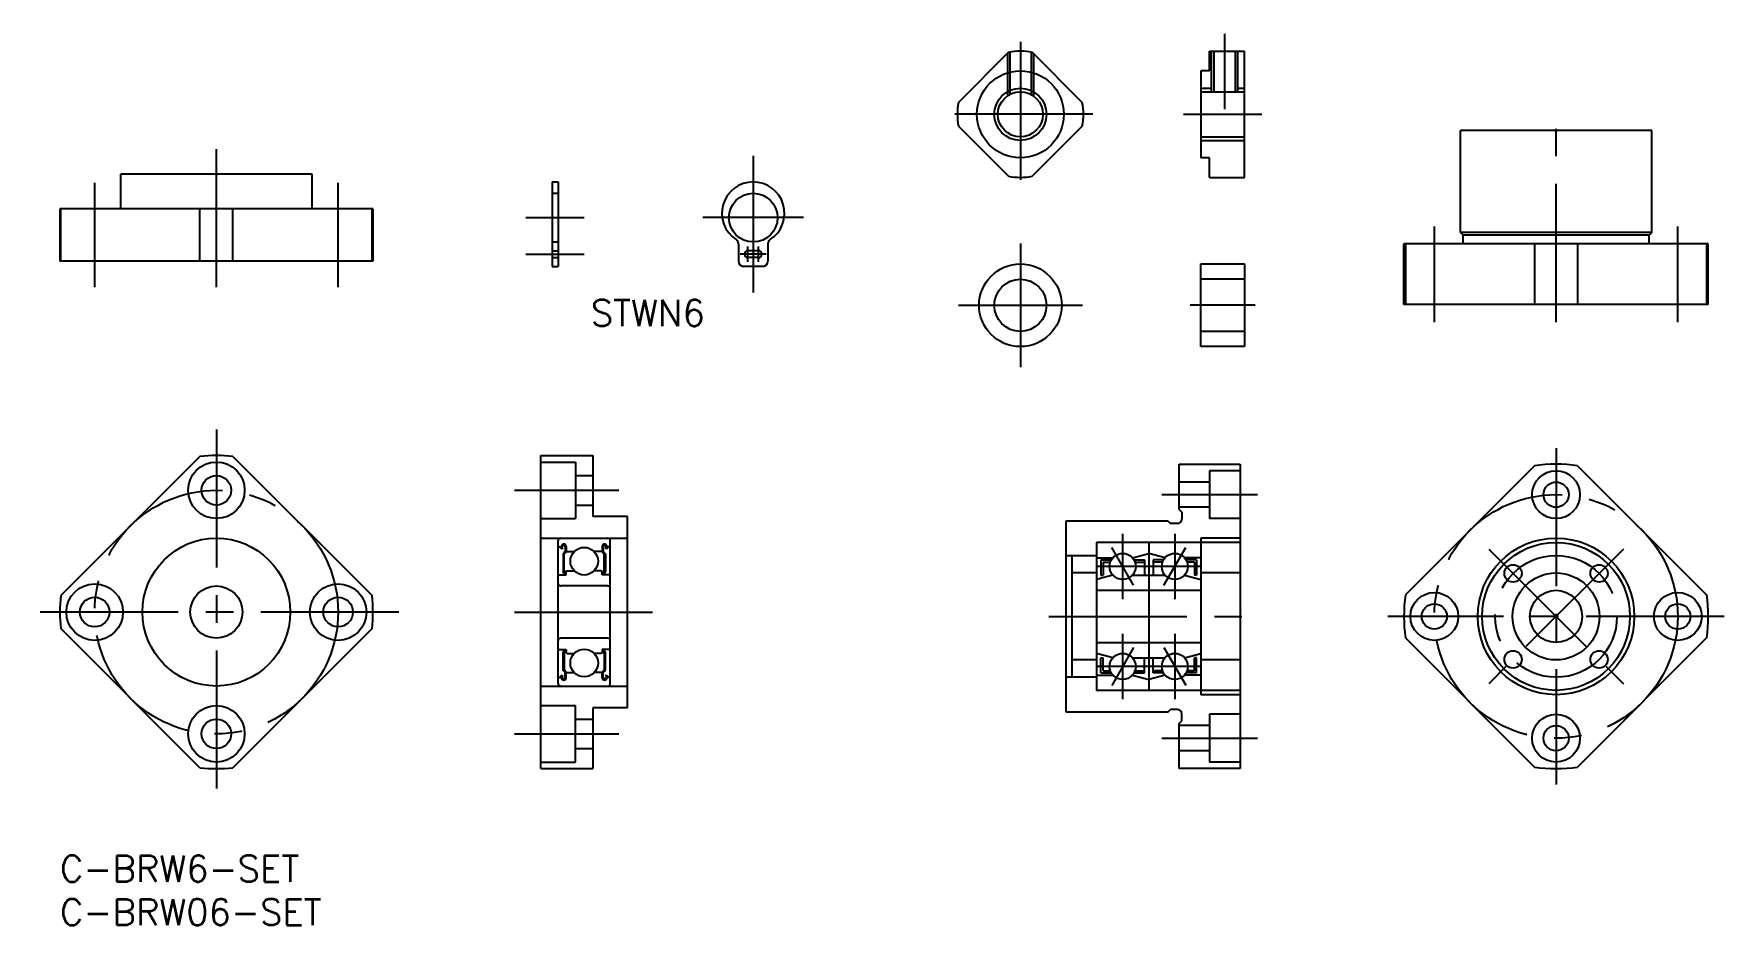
# Model space of a CAD drawing. Extents: x -3 to 191, y -8 to 94.
import ezdxf

# ---------------------------------------------------------------- set-up
doc = ezdxf.new("R2010")
doc.units = 0
doc.header["$LTSCALE"] = 0.5
doc.linetypes.add('CENTER', pattern=[50.8, 31.75, -6.35, 6.35, -6.35])
doc.linetypes.add('DASHED', pattern=[19.05, 12.7, -6.35])
for name, color, linetype in [('MSM_CENTER', 1, 'CENTER'), ('MSM_CONTINUOUS', 7, 'CONTINUOUS'), ('MSM_DASHED', 4, 'DASHED'), ('MSM_NARROW', 5, 'CONTINUOUS'), ('MSM_PART_NUMBER', 7, 'CONTINUOUS')]:
    doc.layers.add(name, color=color, linetype=linetype)
doc.styles.get("Standard").update_dxf_attribs({"font": 'txt.shx', "height": 3, "bigfont": 'bigfont.shx'})

# ---------------------------------------------------------------- blocks, each defined once
blk = doc.blocks.new('*U4')
at = {"layer": 'MSM_PART_NUMBER'}
blk.add_text('C-BRW6-SET', height=3, dxfattribs=at).set_placement((0, -3))
blk = doc.blocks.new('*U5')
at = {"layer": 'MSM_PART_NUMBER'}
blk.add_text('C-BRW06-SET', height=3, dxfattribs=at).set_placement((0, -8))
blk = doc.blocks.new('*U7')
at = {"layer": 'MSM_PART_NUMBER'}
blk.add_text('STWN6', height=3, dxfattribs=at).set_placement((61.06, 60.89))

msp = doc.modelspace()

# ---------------------------------------------------------------- linework, layer by layer
at = {"layer": 'MSM_CENTER'}
for p, q in [((110.47, 93.58), (110.47, 76.89)), ((133.93, 94.48), (133.93, 85.83)), ((118.82, 85.23), (102.13, 85.23)), ((129.23, 85.23), (138.23, 85.23)), ((172.08, 61.35), (172.08, 85.35)), ((18, 65.35), (18, 81.35)), ((79.74, 80.45), (79.74, 64.75)), ((4, 65.35), (4, 77.35)), ((32, 65.35), (32, 77.35)), ((53.6, 73.35), (60.3, 73.35)), ((85.54, 73.35), (73.94, 73.35)), ((158.08, 61.35), (158.08, 72.35)), ((186.08, 61.35), (186.08, 72.35)), ((79.14, 68.25), (79.14, 70.05)), ((80.34, 68.25), (80.34, 70.05)), ((110.47, 70.39), (110.47, 56.14)), ((53.6, 69.15), (60.3, 69.15)), ((81.24, 69.15), (78.24, 69.15)), ((103.35, 63.27), (117.6, 63.27)), ((137.48, 63.27), (129.98, 63.27)), ((18, 49), (18, 7)), ((172.08, 46.84), (172.08, 8.16)), ((52.3, 42), (64.3, 42)), ((126.73, 41.5), (137.73, 41.5)), ((122.23, 37), (122.23, 29.5)), ((128.23, 37), (128.23, 29.5)), ((123.48, 31.08), (120.97, 35.43)), ((126.98, 31.09), (129.48, 35.41)), ((179.83, 35.25), (164.33, 19.75)), ((164.33, 35.25), (179.83, 19.75)), ((131.33, 33.25), (119.23, 33.25)), ((39, 28), (-3, 28)), ((52.3, 28), (68.3, 28)), ((113.73, 27.5), (137.73, 27.5)), ((191.42, 27.5), (152.74, 27.5)), ((122.23, 25.5), (122.23, 18)), ((128.23, 25.5), (128.23, 18)), ((123.48, 23.92), (120.97, 19.57)), ((126.98, 23.91), (129.48, 19.59)), ((131.33, 21.75), (119.23, 21.75)), ((52.3, 14), (64.3, 14)), ((126.73, 13.5), (137.73, 13.5))]:
    msp.add_line(p, q, dxfattribs=at)
for centre, radius in [((18, 28), 14), ((172.08, 27.5), 14), ((172.08, 27.5), 7)]:
    msp.add_circle(centre, radius, dxfattribs=at)
at = {"layer": 'MSM_CONTINUOUS'}
for p, q in [((109.11, 92.36), (103.35, 86.6)), ((117.59, 86.6), (111.84, 92.36)), ((132.23, 92.48), (136.23, 92.48)), ((132.23, 90.23), (132.23, 92.48)), ((132.7, 92.48), (132.7, 87.83)), ((135.16, 92.48), (135.16, 87.83)), ((136.23, 77.98), (136.23, 92.48)), ((131.23, 90.23), (131.23, 80.23)), ((132.23, 90.23), (131.23, 90.23)), ((131.23, 87.83), (136.23, 87.83)), ((103.35, 83.87), (109.11, 78.11)), ((111.84, 78.11), (117.59, 83.87)), ((131.23, 82.64), (136.23, 82.64)), ((183.08, 83.35), (161.08, 83.35)), ((161.08, 71.65), (161.08, 83.35)), ((183.08, 71.65), (183.08, 83.35)), ((132.23, 80.23), (131.23, 80.23)), ((132.23, 77.98), (132.23, 80.23)), ((29, 78.35), (7, 78.35)), ((7, 74.35), (7, 78.35)), ((29, 74.35), (29, 78.35)), ((132.23, 77.98), (136.23, 77.98)), ((56.6, 77.45), (56.6, 67.75)), ((56.6, 77.45), (57.3, 77.45)), ((57.3, 77.45), (57.3, 67.75)), ((0, 74.35), (0, 68.35)), ((36, 74.35), (0, 74.35)), ((0.1, 68.35), (0.1, 74.35)), ((16.1, 68.35), (16.1, 74.35)), ((19.9, 68.35), (19.9, 74.35)), ((35.9, 68.35), (35.9, 74.35)), ((36, 74.35), (36, 68.35)), ((78.04, 70.33), (78.04, 68.35)), ((79.74, 70.55), (79.74, 69.55)), ((81.44, 70.33), (81.44, 68.35)), ((154.58, 63.35), (154.58, 70.35)), ((189.58, 70.35), (154.58, 70.35)), ((154.75, 70.35), (154.75, 63.35)), ((183.08, 71.65), (161.08, 71.65)), ((161.08, 71.65), (161.38, 71.35)), ((161.38, 70.35), (161.38, 71.35)), ((182.78, 71.35), (161.38, 71.35)), ((169.6, 70.35), (169.6, 63.35)), ((174.55, 70.35), (174.55, 63.35)), ((183.08, 71.65), (182.78, 71.35)), ((182.78, 70.35), (182.78, 71.35)), ((189.4, 70.35), (189.4, 63.35)), ((189.58, 63.35), (189.58, 70.35)), ((36, 68.35), (0, 68.35)), ((80.34, 69.55), (79.14, 69.55)), ((80.34, 68.75), (79.14, 68.75)), ((79.74, 68.75), (79.74, 67.75)), ((56.6, 67.75), (57.3, 67.75)), ((80.84, 67.75), (78.64, 67.75)), ((131.23, 58.52), (131.23, 68.02)), ((131.23, 68.02), (136.23, 68.02)), ((136.23, 66.27), (131.23, 66.27)), ((136.23, 68.02), (136.23, 58.52)), ((189.58, 63.35), (154.58, 63.35)), ((136.23, 60.27), (131.23, 60.27)), ((136.23, 58.52), (131.23, 58.52)), ((16.1, 45.9), (0.1, 29.9)), ((19.9, 45.9), (35.9, 29.9)), ((55.3, 46), (61.3, 46)), ((55.3, 10), (55.3, 46)), ((55.3, 45.25), (59.3, 45.25)), ((59.3, 45.25), (59.3, 38.75)), ((61.3, 46), (61.3, 39)), ((128.73, 45), (135.73, 45)), ((128.73, 39.8), (128.73, 45)), ((135.73, 45), (135.73, 10)), ((169.6, 44.82), (154.75, 29.97)), ((174.55, 44.82), (189.4, 29.97)), ((59.3, 43.7), (61.3, 43.7)), ((132.23, 42.95), (128.73, 42.95)), ((135.73, 44.25), (132.23, 44.25)), ((132.23, 44.25), (132.23, 38.75)), ((59.3, 40.3), (61.3, 40.3)), ((65.3, 39), (61.3, 39)), ((65.3, 17), (65.3, 39)), ((132.23, 40.05), (128.73, 40.05)), ((128.73, 39.8), (129.03, 39.5)), ((129.03, 39.5), (129.03, 38.7)), ((55.3, 38.75), (59.3, 38.75)), ((115.73, 16.5), (115.73, 38.5)), ((115.73, 38.5), (127.43, 38.5)), ((127.43, 38.5), (127.73, 38.2)), ((128.53, 38.2), (127.73, 38.2)), ((135.73, 38.75), (132.23, 38.75)), ((55.3, 36.5), (65.3, 36.5)), ((57.3, 19.8), (57.3, 36.2)), ((57.3, 35.6), (57.4, 35.5)), ((57.4, 35.5), (57.62, 35.5)), ((57.62, 35.5), (57.72, 35.67)), ((57.66, 35.33), (57.77, 35.27)), ((57.73, 35.44), (57.83, 35.61)), ((57.83, 35.37), (57.73, 35.44)), ((57.77, 35.27), (57.83, 35.37)), ((58.12, 35.53), (58.12, 34.95)), ((58.24, 35.53), (58.24, 34.9)), ((58.24, 35.05), (58.34, 34.95)), ((62.36, 35.05), (62.26, 34.95)), ((62.36, 35.53), (62.36, 34.9)), ((62.49, 35.53), (62.49, 34.95)), ((62.77, 35.37), (62.88, 35.44)), ((62.83, 35.27), (62.77, 35.37)), ((62.88, 35.44), (62.78, 35.61)), ((62.94, 35.33), (62.83, 35.27)), ((62.99, 35.5), (62.89, 35.67)), ((63.2, 35.5), (62.99, 35.5)), ((63.3, 35.6), (63.2, 35.5)), ((63.3, 19.8), (63.3, 36.2)), ((135.73, 36), (119.23, 36)), ((119.23, 36), (119.23, 19)), ((125.23, 36), (125.23, 19)), ((131.23, 36.5), (131.23, 18.5)), ((135.73, 36.5), (131.23, 36.5)), ((58.12, 34.95), (57.87, 34.7)), ((57.87, 34.7), (57.87, 32.65)), ((58.24, 34.9), (57.99, 34.65)), ((57.99, 32.65), (57.99, 34.65)), ((58.34, 34.95), (59.16, 34.95)), ((62.26, 34.95), (61.45, 34.95)), ((62.36, 34.9), (62.61, 34.65)), ((62.49, 34.95), (62.74, 34.7)), ((62.61, 32.65), (62.61, 34.65)), ((62.74, 34.7), (62.74, 32.65)), ((115.73, 34.5), (119.23, 34.5)), ((116.43, 20.5), (116.43, 34.5)), ((119.23, 34.25), (121.11, 34.25)), ((119.73, 34), (120.93, 34)), ((119.73, 34), (119.73, 32.25)), ((119.98, 33.75), (120.82, 33.75)), ((119.98, 33.75), (119.98, 32.25)), ((123.35, 34.25), (125.23, 34.75)), ((123.53, 34), (124.73, 34)), ((123.65, 33.75), (124.73, 33.75)), ((124.73, 34), (124.73, 32.25)), ((127.11, 34.25), (125.23, 34.75)), ((125.73, 34), (125.73, 32.25)), ((126.93, 34), (125.73, 34)), ((126.82, 33.75), (125.73, 33.75)), ((131.23, 34.25), (129.35, 34.25)), ((130.73, 34), (129.53, 34)), ((130.48, 33.75), (129.65, 33.75)), ((130.48, 33.75), (130.48, 32.25)), ((130.73, 34), (130.73, 32.25)), ((57.3, 32.2), (57.4, 32.3)), ((57.4, 32.3), (58.24, 32.3)), ((58.18, 32.65), (57.99, 32.65)), ((57.99, 32.52), (58.18, 32.52)), ((58.18, 32.52), (58.18, 32.65)), ((58.24, 32.65), (58.34, 32.75)), ((58.24, 32.3), (58.24, 32.65)), ((58.34, 32.75), (59.16, 32.75)), ((62.26, 32.75), (61.45, 32.75)), ((62.36, 32.65), (62.26, 32.75)), ((62.36, 32.3), (62.36, 32.65)), ((63.2, 32.3), (62.36, 32.3)), ((62.42, 32.52), (62.42, 32.65)), ((62.42, 32.65), (62.61, 32.65)), ((62.61, 32.52), (62.42, 32.52)), ((63.3, 32.2), (63.2, 32.3)), ((119.23, 32.5), (116.43, 32.5)), ((121.11, 32.25), (119.23, 31.75)), ((119.73, 32.25), (119.98, 32.25)), ((123.35, 32.25), (127.11, 32.25)), ((129.35, 32.25), (131.23, 31.75)), ((130.73, 32.25), (130.48, 32.25)), ((135.73, 32.5), (131.23, 32.5)), ((63, 31), (57.6, 31)), ((119.23, 30.5), (131.23, 30.5)), ((16.1, 10.1), (0.1, 26.1)), ((35.9, 26.1), (19.9, 10.1)), ((57.3, 23.8), (57.4, 23.7)), ((57.4, 23.7), (58.24, 23.7)), ((63, 25), (57.6, 25)), ((57.87, 21.3), (57.87, 23.35)), ((57.99, 23.48), (58.18, 23.48)), ((57.99, 23.35), (57.99, 21.35)), ((58.18, 23.35), (57.99, 23.35)), ((58.18, 23.48), (58.18, 23.35)), ((58.24, 23.7), (58.24, 23.35)), ((58.24, 23.35), (58.34, 23.25)), ((62.36, 23.35), (62.26, 23.25)), ((63.2, 23.7), (62.36, 23.7)), ((62.36, 23.7), (62.36, 23.35)), ((62.61, 23.48), (62.42, 23.48)), ((62.42, 23.48), (62.42, 23.35)), ((62.42, 23.35), (62.61, 23.35)), ((62.61, 23.35), (62.61, 21.35)), ((62.74, 21.3), (62.74, 23.35)), ((63.3, 23.8), (63.2, 23.7)), ((119.23, 24.5), (131.23, 24.5)), ((154.75, 25.03), (169.6, 10.18)), ((189.4, 25.03), (174.55, 10.18)), ((58.34, 23.25), (59.16, 23.25)), ((62.26, 23.25), (61.45, 23.25)), ((119.23, 22.5), (116.43, 22.5)), ((121.11, 22.75), (119.23, 23.25)), ((119.73, 22.75), (119.98, 22.75)), ((119.73, 21), (119.73, 22.75)), ((119.98, 21.25), (119.98, 22.75)), ((123.35, 22.75), (127.11, 22.75)), ((124.73, 21), (124.73, 22.75)), ((125.73, 21), (125.73, 22.75)), ((129.35, 22.75), (131.23, 23.25)), ((130.73, 22.75), (130.48, 22.75)), ((130.48, 21.25), (130.48, 22.75)), ((130.73, 21), (130.73, 22.75)), ((135.73, 22.5), (131.23, 22.5)), ((55.3, 19.5), (65.3, 19.5)), ((57.3, 20.4), (57.4, 20.5)), ((57.4, 20.5), (57.62, 20.5)), ((57.62, 20.5), (57.72, 20.33)), ((57.66, 20.67), (57.77, 20.73)), ((57.83, 20.63), (57.73, 20.56)), ((57.73, 20.56), (57.83, 20.39)), ((57.77, 20.73), (57.83, 20.63)), ((58.12, 21.05), (57.87, 21.3)), ((58.24, 21.1), (57.99, 21.35)), ((58.12, 20.47), (58.12, 21.05)), ((58.24, 20.47), (58.24, 21.1)), ((58.24, 20.95), (58.34, 21.05)), ((58.34, 21.05), (59.16, 21.05)), ((62.26, 21.05), (61.45, 21.05)), ((62.36, 20.95), (62.26, 21.05)), ((62.36, 21.1), (62.61, 21.35)), ((62.36, 20.47), (62.36, 21.1)), ((62.49, 21.05), (62.74, 21.3)), ((62.49, 20.47), (62.49, 21.05)), ((62.83, 20.73), (62.77, 20.63)), ((62.77, 20.63), (62.88, 20.56)), ((62.88, 20.56), (62.78, 20.39)), ((62.94, 20.67), (62.83, 20.73)), ((62.99, 20.5), (62.89, 20.33)), ((63.2, 20.5), (62.99, 20.5)), ((63.3, 20.4), (63.2, 20.5)), ((119.23, 20.5), (115.73, 20.5)), ((119.23, 20.75), (121.11, 20.75)), ((119.73, 21), (120.93, 21)), ((119.98, 21.25), (120.82, 21.25)), ((123.35, 20.75), (125.23, 20.25)), ((123.53, 21), (124.73, 21)), ((123.65, 21.25), (124.73, 21.25)), ((127.11, 20.75), (125.23, 20.25)), ((126.82, 21.25), (125.73, 21.25)), ((126.93, 21), (125.73, 21)), ((131.23, 20.75), (129.35, 20.75)), ((130.73, 21), (129.53, 21)), ((130.48, 21.25), (129.65, 21.25)), ((135.73, 19), (119.23, 19)), ((135.73, 18.5), (131.23, 18.5)), ((55.3, 17.25), (59.3, 17.25)), ((59.3, 10.75), (59.3, 17.25)), ((59.3, 15.7), (61.3, 15.7)), ((61.3, 17), (61.3, 10)), ((65.3, 17), (61.3, 17)), ((127.43, 16.5), (115.73, 16.5)), ((127.43, 16.5), (127.73, 16.8)), ((128.53, 16.8), (127.73, 16.8)), ((129.03, 15.5), (129.03, 16.3)), ((135.73, 16.25), (132.23, 16.25)), ((132.23, 16.25), (132.23, 10.75)), ((128.73, 15.2), (129.03, 15.5)), ((128.73, 10), (128.73, 15.2)), ((132.23, 14.95), (128.73, 14.95)), ((59.3, 12.3), (61.3, 12.3)), ((132.23, 12.05), (128.73, 12.05)), ((55.3, 10.75), (59.3, 10.75)), ((55.3, 10), (61.3, 10)), ((135.73, 10), (128.73, 10)), ((135.73, 10.75), (132.23, 10.75))]:
    msp.add_line(p, q, dxfattribs=at)
for centre, radius in [((110.47, 85.23), 5), ((110.47, 85.23), 2.59), ((79.74, 73.35), 2.8), ((110.47, 63.27), 4.75), ((110.47, 63.27), 3), ((18, 42), 3.25), ((18, 42), 1.7), ((172.08, 41.5), 2.75), ((172.08, 41.5), 1.45), ((18, 28), 8.5), ((60.3, 33.85), 1.59), ((172.08, 27.5), 9), ((172.08, 27.5), 8.5), ((122.23, 33.25), 1.5), ((128.23, 33.25), 1.5), ((167.13, 32.45), 1), ((177.03, 32.45), 1), ((4, 28), 3.25), ((32, 28), 3.25), ((172.08, 27.5), 5), ((4, 28), 1.7), ((18, 28), 3), ((32, 28), 1.7), ((158.08, 27.5), 2.75), ((172.08, 27.5), 3), ((186.08, 27.5), 2.75), ((158.08, 27.5), 1.45), ((186.08, 27.5), 1.45), ((60.3, 22.15), 1.59), ((167.13, 22.55), 1), ((177.03, 22.55), 1), ((122.23, 21.75), 1.5), ((128.23, 21.75), 1.5), ((18, 14), 3.25), ((18, 14), 1.7), ((172.08, 13.5), 2.75), ((172.08, 13.5), 1.45)]:
    msp.add_circle(centre, radius, dxfattribs=at)
for centre, radius, start, end in [((110.47, 85.23), 7.25, 79.1484, 100.8516), ((110.47, 85.23), 7.25, 169.1484, 190.8516), ((110.47, 85.23), 7.25, 349.1484, 10.8516), ((110.47, 85.23), 7.25, 259.1484, 280.8516), ((79.74, 73.85), 3.6, 302.8505, 237.1495), ((77.44, 70.33), 0.6, 360, 54.9004), ((82.04, 70.33), 0.6, 125.0996, 180), ((78.64, 68.35), 0.6, 180, 270), ((79.14, 69.15), 0.4, 90, 270), ((80.34, 69.15), 0.4, 270, 90), ((80.84, 68.35), 0.6, 270, 0), ((18, 28), 18, 83.9424, 96.0576), ((172.08, 27.5), 17.5, 81.8699, 98.1301), ((128.53, 38.7), 0.5, 270, 0), ((57.6, 36.2), 0.3, 90, 180), ((57.73, 35.44), 0.126, 149.9926, 240.0026), ((57.96, 35.53), 0.282, 0, 150.0017), ((57.96, 35.53), 0.156, 0, 149.9314), ((62.64, 35.53), 0.282, 29.9983, 180), ((62.64, 35.53), 0.156, 30.0686, 180), ((62.88, 35.44), 0.126, 299.9974, 30.0074), ((63, 36.2), 0.3, 0, 90), ((57.6, 31.3), 0.3, 180, 270), ((57.99, 32.65), 0.126, 180.0001, 270), ((62.61, 32.65), 0.126, 270, 359.9999), ((63, 31.3), 0.3, 270, 0), ((18, 28), 18, 173.9424, 186.0576), ((18, 28), 18, 353.9424, 6.0576), ((172.08, 27.5), 17.5, 171.8699, 188.1301), ((172.08, 27.5), 17.5, 351.8699, 8.1301), ((57.6, 24.7), 0.3, 90, 180), ((57.99, 23.35), 0.126, 90, 179.9999), ((62.61, 23.35), 0.126, 0.0001, 90), ((63, 24.7), 0.3, 0, 90), ((57.6, 19.8), 0.3, 180, 270), ((57.73, 20.56), 0.126, 119.9974, 210.0074), ((57.96, 20.47), 0.282, 209.9983, 0), ((57.96, 20.47), 0.156, 210.0686, 0), ((62.64, 20.47), 0.282, 180, 330.0017), ((62.64, 20.47), 0.156, 180, 329.9314), ((62.88, 20.56), 0.126, 329.9926, 60.0026), ((63, 19.8), 0.3, 270, 0), ((128.53, 16.3), 0.5, 0, 90), ((18, 28), 18, 263.9424, 276.0576), ((172.08, 27.5), 17.5, 261.8699, 278.1301)]:
    msp.add_arc(centre, radius, start, end, dxfattribs=at)
at = {"layer": 'MSM_DASHED'}
for p, q in [((108.97, 92.22), (108.97, 87.35)), ((109.24, 92.38), (109.24, 87.52)), ((111.7, 92.38), (111.7, 87.52)), ((111.97, 92.22), (111.97, 87.35)), ((56.6, 76.15), (57.3, 76.15)), ((56.6, 70.55), (57.3, 70.55)), ((56.6, 69.55), (57.3, 69.55)), ((56.6, 68.75), (57.3, 68.75))]:
    msp.add_line(p, q, dxfattribs=at)
at = {"layer": 'MSM_NARROW'}
for p, q in [((132.43, 92.48), (132.43, 87.83)), ((135.43, 92.48), (135.43, 87.83)), ((131.23, 88.23), (132.43, 88.23)), ((135.43, 88.23), (136.23, 88.23)), ((131.23, 82.23), (136.23, 82.23))]:
    msp.add_line(p, q, dxfattribs=at)
msp.add_circle((110.47, 85.23), 3, dxfattribs=at)

# ---------------------------------------------------------------- block references
at = {"layer": 'MSM_CONTINUOUS'}
for name in ['*U7', '*U4', '*U5']:
    msp.add_blockref(name, (0, 0), dxfattribs=at)

doc.saveas('drawing.dxf')
